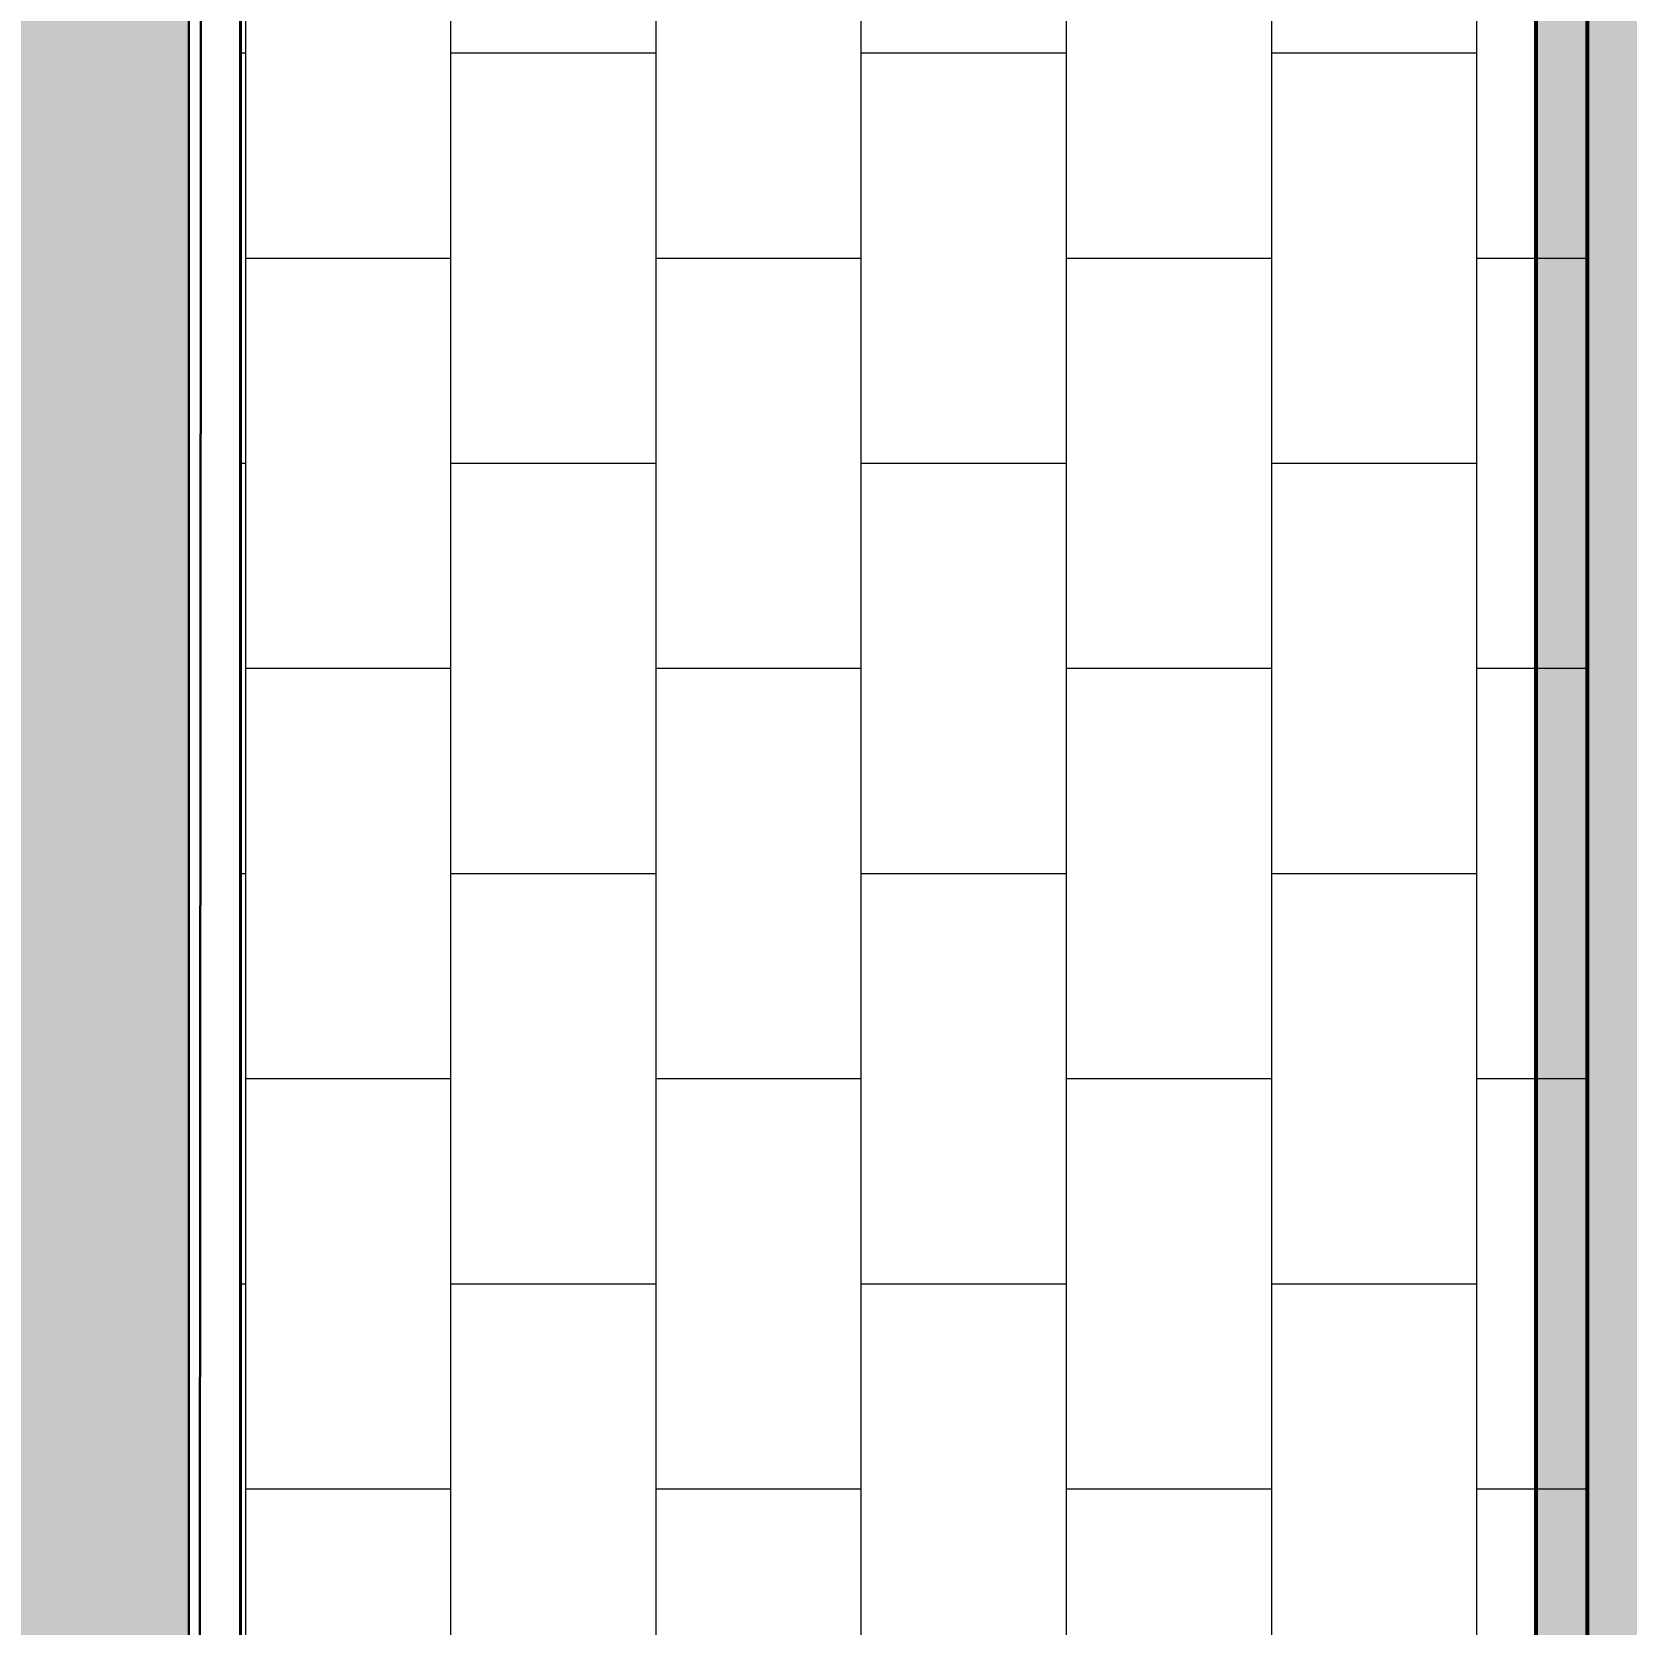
# Model space of a CAD drawing. Header units: millimetres. Extents: x 56222 to 3066687, y -650199 to -121287.
# Drawn here: x 140331.48 to 140362.55, y -185674.82 to -185643.77 of the extents above; entities that cross this region are included whole.
import ezdxf
from ezdxf import colors
from ezdxf.entities.mleader import LeaderData, LeaderLine
from ezdxf.math import Vec2, Vec3

# ---------------------------------------------------------------- set-up
doc = ezdxf.new("R2010")
doc.units = ezdxf.units.MM
doc.header["$MEASUREMENT"] = 0
doc.linetypes.add('DASHED', pattern=[0.75, 0.5, -0.25])
for name, color, linetype, lineweight in [('A8_FURNITURE', 32, 'Continuous', 30), ('dim05', 1, 'Continuous', 13), ('el', 7, 'Continuous', 20), ('Elevation 4.5', 206, 'Continuous', 5), ('FURNITURE', 32, 'Continuous', 9), ('furniture dimensions', 1, 'DASHED', 0), ('NAME PLATE', 7, 'Continuous', 25), ('wall', 7, 'Continuous', 30)]:
    doc.layers.add(name, color=color, linetype=linetype, lineweight=lineweight)
doc.styles.get("Standard").update_dxf_attribs({"font": 'arial.ttf', "height": 6})

msp = doc.modelspace()

# ---------------------------------------------------------------- hatches: boundary and pattern name
at = {"layer": 'dim05', "lineweight": 0, "true_color": 0xa47149, "transparency": 33554630}
h = msp.add_hatch(color=35, dxfattribs=at)
h.dxf.hatch_style = 1
h.paths.add_polyline_path([(140334.5350516986, -185637.8187954241), (140288.5429608864, -185637.8187954241), (140288.5506102971, -185729.7781201979), (140334.5427011093, -185729.7781201979), (140334.5414618115, -185714.8795877092), (140328.5427011093, -185714.8795877092), (140328.5427011093, -185717.7781201979, -0.4142135623730951), (140325.5427011093, -185720.7781201979), (140297.5451477507, -185720.7781201979, -0.4142135623730951), (140294.5451477507, -185717.7781201979), (140294.5451477507, -185648.7840202428, -0.4142135623730951), (140297.5451477507, -185645.7840202428), (140325.5427011093, -185645.7840202428, -0.4142135623730951), (140328.5427011093, -185648.7840202428), (140328.5427011093, -185675.679722592), (140334.5382010669, -185675.679722592)])
at = {"layer": 'Elevation 4.5', "lineweight": 0, "true_color": 0x636466, "transparency": 33554687}
h = msp.add_hatch(color=251, dxfattribs=at)
h.dxf.hatch_style = 1
h.paths.add_polyline_path([(140409.80056336, -185636.7218008668), (140361.80056336, -185636.7218008668), (140361.80056336, -185696.5168962459), (140361.80056336, -185702.7218008668), (140409.80056336, -185702.7218008668)])
h.paths.add_polyline_path([(140408.5745467362, -185638.2218008668), (140408.5745467362, -185701.2218008668), (140363.30056336, -185701.2218008668), (140363.30056336, -185638.2218008668)], flags=16)
at = {"layer": 'NAME PLATE', "lineweight": 0, "true_color": 0xc08768, "transparency": 33554687}
h = msp.add_hatch(dxfattribs=at)
h.set_pattern_fill('AR-B816', color=23, scale=0.5, angle=90)
h.set_pattern_definition([(90, (-7284.360035460413, -5928.187358605617), (-4, 2.449293598294706e-16), []), (180, (-7284.360035460413, -5928.187358605617), (-4, -3.999999999999999), [4, -4])])
h.paths.add_polyline_path([(140361.80056336, -185605.778120198), (140335.5506102973, -185605.778120198), (140335.5506102973, -185675.679722592), (140361.80056336, -185675.679722592)])
at = {"layer": 'NAME PLATE', "lineweight": 0, "true_color": 0x000000, "transparency": 33554687}
h = msp.add_hatch(color=18, dxfattribs=at)
h.dxf.hatch_style = 1
h.set_gradient(color1=(153, 155, 55), color2=(229, 232, 120), name='INVCYLINDER')
edge = h.paths.add_edge_path()
edge.add_arc((140349.4346848917, -185690.9856796513), 5.021724757377659, 355.9019803581733, 450)
edge.add_line((140349.4346848917, -185685.963954894), (140335.5506102973, -185685.963954894))
edge.add_line((140335.5506102973, -185685.963954894), (140335.5506102973, -185686.963954894))
edge.add_line((140335.5506102973, -185686.963954894), (140349.4346848917, -185686.963954894))
edge.add_arc((140349.4346848917, -185690.9856796513), 4.021724757389165, -4.579492458445998, 90, ccw=False)
edge.add_line((140353.4435703721, -185691.3067827946), (140353.4435703721, -185704.3066070682))
edge.add_arc((140357.6220668661, -185704.3066070682), 4.178496493957937, 180, 360)
edge.add_line((140361.80056336, -185704.3066070682), (140361.80056336, -185605.7781201979))
edge.add_line((140361.80056336, -185605.7781201979), (140360.80056336, -185605.7781201979))
edge.add_line((140360.80056336, -185605.7781201979), (140360.80056336, -185704.3066070682))
edge.add_arc((140357.6220668661, -185704.3066070682), 3.178496493957937, -180, 0, ccw=False)
edge.add_line((140354.4435703721, -185704.3066070682), (140354.4435703721, -185691.3445470119))

# ---------------------------------------------------------------- linework, layer by layer
at = {"layer": 'A8_FURNITURE', "color": 18, "linetype": 'ByBlock', "lineweight": 53, "true_color": 0x000000, "transparency": 33554687}
for points in [[(140335.5506102973, -185686.963954894), (140349.4346848917, -185686.963954894, -0.4378222485590691), (140353.4435703721, -185691.3067827946), (140353.4435703721, -185704.3066070682, 0.9999999999999999), (140361.80056336, -185704.3066070682), (140361.80056336, -185605.778120198)], [(140335.5506102973, -185685.963954894), (140349.4346848917, -185685.963954894, -0.4353210210547044), (140354.4435703721, -185691.3445470119), (140354.4435703721, -185704.3066070682, 1), (140360.80056336, -185704.3066070682), (140360.80056336, -185605.778120198)]]:
    msp.add_lwpolyline(points, format="xyb", dxfattribs=at)
at = {"layer": 'A8_FURNITURE', "linetype": 'ByBlock', "transparency": 33554687}
msp.add_lwpolyline([(140288.7165668862, -185637.7586344347), (140334.7761816865, -185637.7976059612), (140334.7089472656, -185729.8106970091)], dxfattribs=at)
at = {"layer": 'el', "lineweight": 0, "transparency": 33554559}
msp.add_lwpolyline([(140409.80056336, -185702.7218008668), (140361.80056336, -185702.7218008668), (140361.80056336, -185636.7218008668), (140409.80056336, -185636.7218008668)], close=True, dxfattribs=at)
at = {"layer": 'el', "lineweight": 30, "transparency": 33554559}
msp.add_lwpolyline([(140409.80056336, -185702.7218008668), (140361.80056336, -185702.7218008668), (140361.80056336, -185636.7218008668), (140409.80056336, -185636.7218008668)], close=True, dxfattribs=at)
at = {"layer": 'Elevation 4.5', "color": 18, "lineweight": 30, "true_color": 0x000000, "transparency": 33554687}
msp.add_line((140335.5427011093, -185729.7781201979), (140335.5350516986, -185636.8187954241), dxfattribs=at)
msp.add_lwpolyline([(140335.5350516986, -185636.8187954241), (140287.5429608864, -185636.8187954241), (140287.5506102971, -185729.7781201979), (140335.5427011093, -185729.7781201979)], close=True, dxfattribs=at)
at = {"layer": 'FURNITURE', "lineweight": 30, "transparency": 33554687}
msp.add_lwpolyline([(140334.5427011093, -185729.7781201979), (140334.5350516986, -185637.8187954241), (140288.5429608864, -185637.8187954241), (140288.5506102971, -185729.7781201979)], dxfattribs=at)
at = {"layer": 'furniture dimensions', "color": 32, "linetype": 'ByBlock', "lineweight": 0, "transparency": 33554687}
msp.add_lwpolyline([(140335.5506102973, -185605.778120198), (140361.80056336, -185605.778120198), (140361.80056336, -185729.7781201979), (140335.5506102973, -185729.7781201979)], close=True, dxfattribs=at)
at = {"layer": 'wall', "transparency": 33554687}
msp.add_lwpolyline([(140287.5506102971, -185636.7781201979), (140335.5506102973, -185636.7781201979), (140335.5506102973, -185729.7781201979), (140287.5506102971, -185729.7781201979)], close=True, dxfattribs=at)

# ---------------------------------------------------------------- leaders
at = {"layer": 'dim05', "color": 1, "lineweight": 0, "transparency": 33554687}
ml = msp.add_multileader_mtext('Standard', dxfattribs=at)
ml.set_content('\\A1;Brass Rod with light in it', color=1)
ml.set_leader_properties(color=5)
ml.build(insert=Vec2(0, 0))
ml.multileader.update_dxf_attribs({"text_right_attachment_type": 6, "dogleg_length": 0.36, "arrow_head_size": 2})
ctx = ml.context
ctx.base_point, ctx.char_height, ctx.arrow_head_size, ctx.landing_gap_size, ctx.plane_origin = Vec3(140451.1308796018, -185672.1338648293), 2, 2, 0.09, Vec3(140435.9992533062, -185672.1338648293)
ctx.right_attachment = 6
notes = []
notes.append((ctx, [(0, (1, 1, 0), (140450.7708796018, -185672.1338648293), (1, 0), 0.36, [(0, [(140361.80056336, -185672.1424401044)], 0, [])])]))
ctx.mtext.insert, ctx.mtext.width, ctx.mtext.flow_direction = Vec3(140451.2208796018, -185670.8398675579), 23.76669013743447, 5
for ctx, leaders in notes:
    for number, flags, end, landing, length, lines in leaders:
        leader = LeaderData()
        leader.index, (leader.has_last_leader_line, leader.has_dogleg_vector, leader.attachment_direction) = number, flags
        leader.last_leader_point, leader.dogleg_vector, leader.dogleg_length = Vec3(end), Vec3(landing), length
        for number, points, colour, breaks in lines:
            line = LeaderLine()
            line.index, line.vertices, line.color, line.breaks = number, Vec3.list(points), colors.encode_raw_color(colour), breaks
            leader.lines.append(line)
        ctx.leaders.append(leader)

doc.saveas('drawing.dxf')
